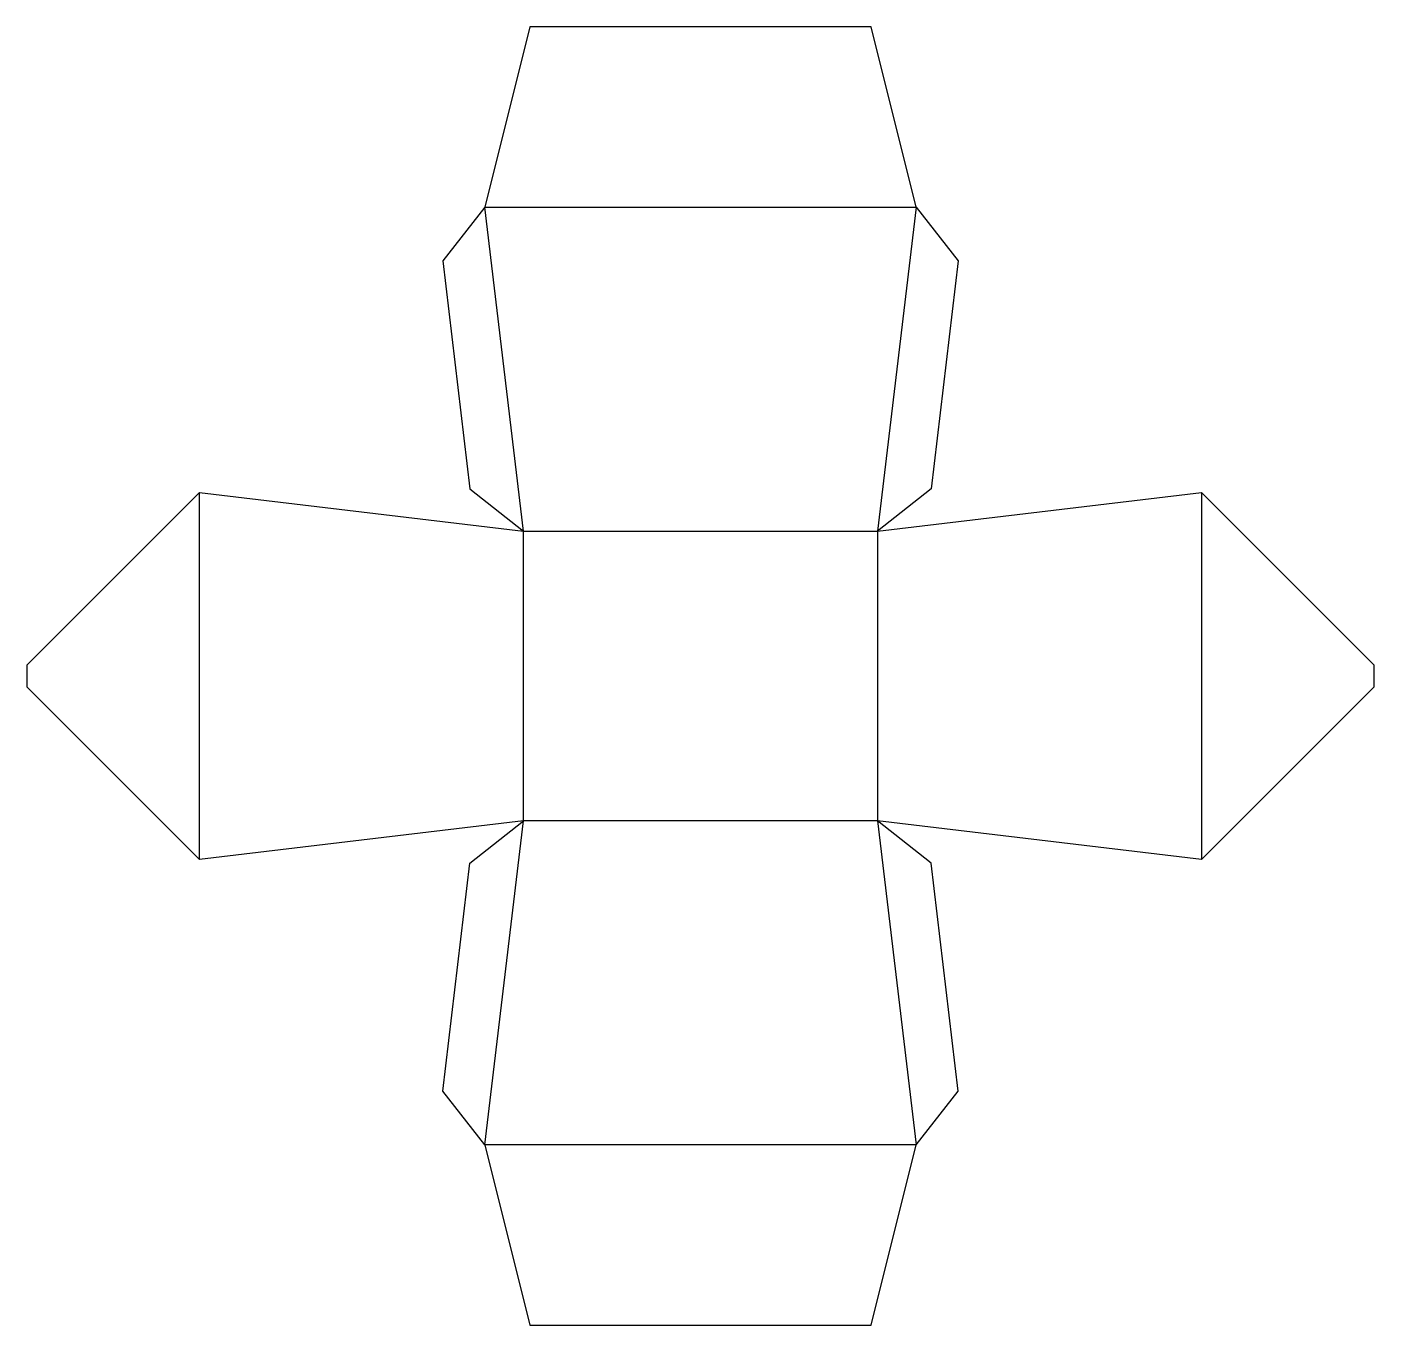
# Model space of a CAD drawing. Header units: millimetres. Extents: x 0 to 419, y 0 to 403.
import ezdxf

# ---------------------------------------------------------------- set-up
doc = ezdxf.new("R2010")
doc.units = ezdxf.units.MM
doc.layers.add('CREASE', color=5, linetype='CONTINUOUS')
doc.layers.add('CUT', color=1, linetype='CONTINUOUS')

msp = doc.modelspace()

# ---------------------------------------------------------------- linework, layer by layer
at = {"layer": 'CREASE'}
for p, q in [((154.317, 246.717), (142.317, 347.435)), ((142.317, 347.435), (276.317, 347.435)), ((276.317, 347.435), (264.317, 246.717)), ((53.6, 144.717), (53.6, 258.717)), ((365.035, 258.717), (365.035, 144.717)), ((154.317, 246.717), (264.317, 246.717)), ((154.317, 156.717), (154.317, 246.717)), ((264.317, 246.717), (264.317, 156.717)), ((142.317, 56), (154.317, 156.717)), ((264.317, 156.717), (154.317, 156.717)), ((264.317, 156.717), (276.317, 56)), ((276.317, 56), (142.317, 56))]:
    msp.add_line(p, q, dxfattribs=at)
at = {"layer": 'CUT'}
for p, q in [((156.317, 403.435), (142.317, 347.435)), ((262.317, 403.435), (156.317, 403.435)), ((276.317, 347.435), (262.317, 403.435)), ((142.317, 347.435), (129.197, 330.766)), ((276.317, 347.435), (289.437, 330.766)), ((129.197, 330.766), (137.648, 259.837)), ((289.437, 330.766), (280.987, 259.837)), ((137.648, 259.837), (154.317, 246.717)), ((280.987, 259.837), (264.317, 246.717)), ((53.6, 258.717), (0, 205.117)), ((53.6, 258.717), (154.317, 246.717)), ((264.317, 246.717), (365.035, 258.717)), ((418.635, 205.117), (365.035, 258.717)), ((0, 205.117), (0, 198.317)), ((418.635, 198.317), (418.635, 205.117)), ((0, 198.317), (53.6, 144.717)), ((365.035, 144.717), (418.635, 198.317)), ((154.317, 156.717), (53.6, 144.717)), ((137.648, 143.597), (154.317, 156.717)), ((365.035, 144.717), (264.317, 156.717)), ((280.987, 143.597), (264.317, 156.717)), ((129.197, 72.669), (137.648, 143.597)), ((289.437, 72.669), (280.987, 143.597)), ((142.317, 56), (129.197, 72.669)), ((276.317, 56), (289.437, 72.669)), ((142.317, 56), (156.317, 0)), ((262.317, 0), (276.317, 56)), ((156.317, 0), (262.317, 0))]:
    msp.add_line(p, q, dxfattribs=at)

doc.saveas('drawing.dxf')
